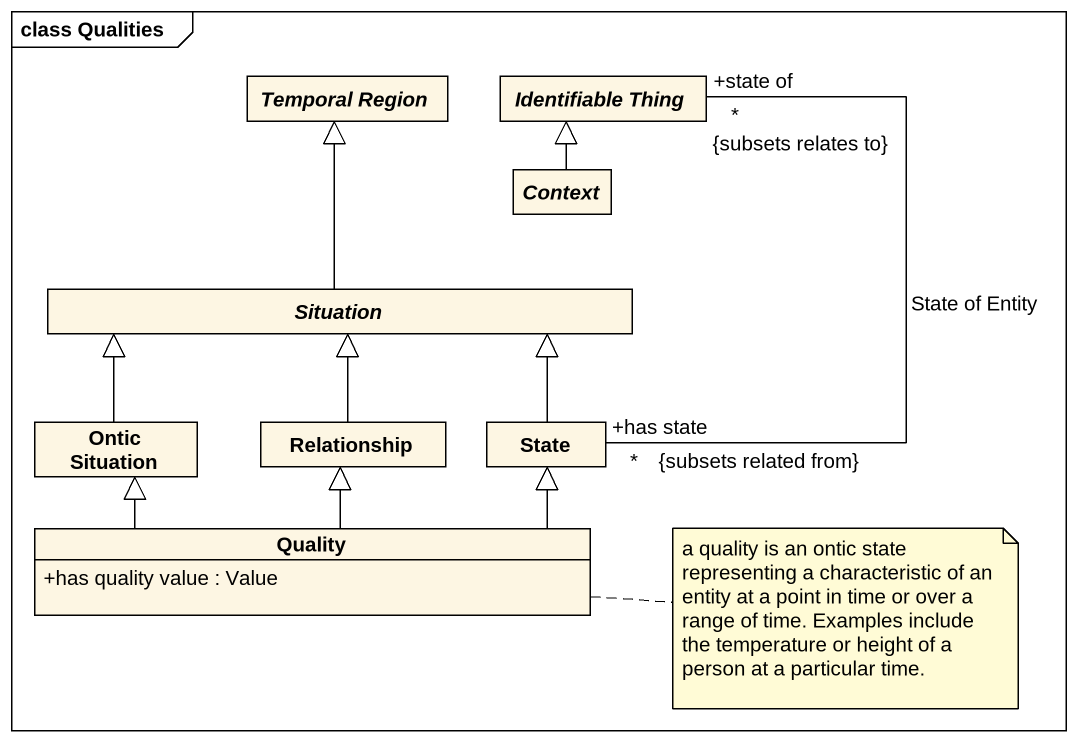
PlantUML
@startuml
mainframe class Qualities
hide circle
hide empty members
skinparam classAttributeIconSize 0
abstract class "Temporal Region" as Temporal_Region
abstract class "Identifiable Thing" as Identifiable_Thing
abstract class Context
abstract class Situation
class "Ontic Situation" as Ontic_Situation
class Relationship
class "State" as State_
class Quality {
  +has quality value : Value
}
Context -up-|> Identifiable_Thing
Situation -up-|> Temporal_Region
Ontic_Situation -up-|> Situation
Relationship -up-|> Situation
State_ "+has state\n*\n{subsets related from}" -up- "+state of\n*\n{subsets relates to}" Identifiable_Thing : State of Entity
State_ -up-|> Situation
Quality -up-|> Ontic_Situation
Quality -up-|> Relationship
Quality -right-|> State_
note right of Quality : a quality is an ontic state representing a characteristic of an entity at a point in time or over a range of time. Examples include the temperature or height of a person at a particular time.
@enduml
